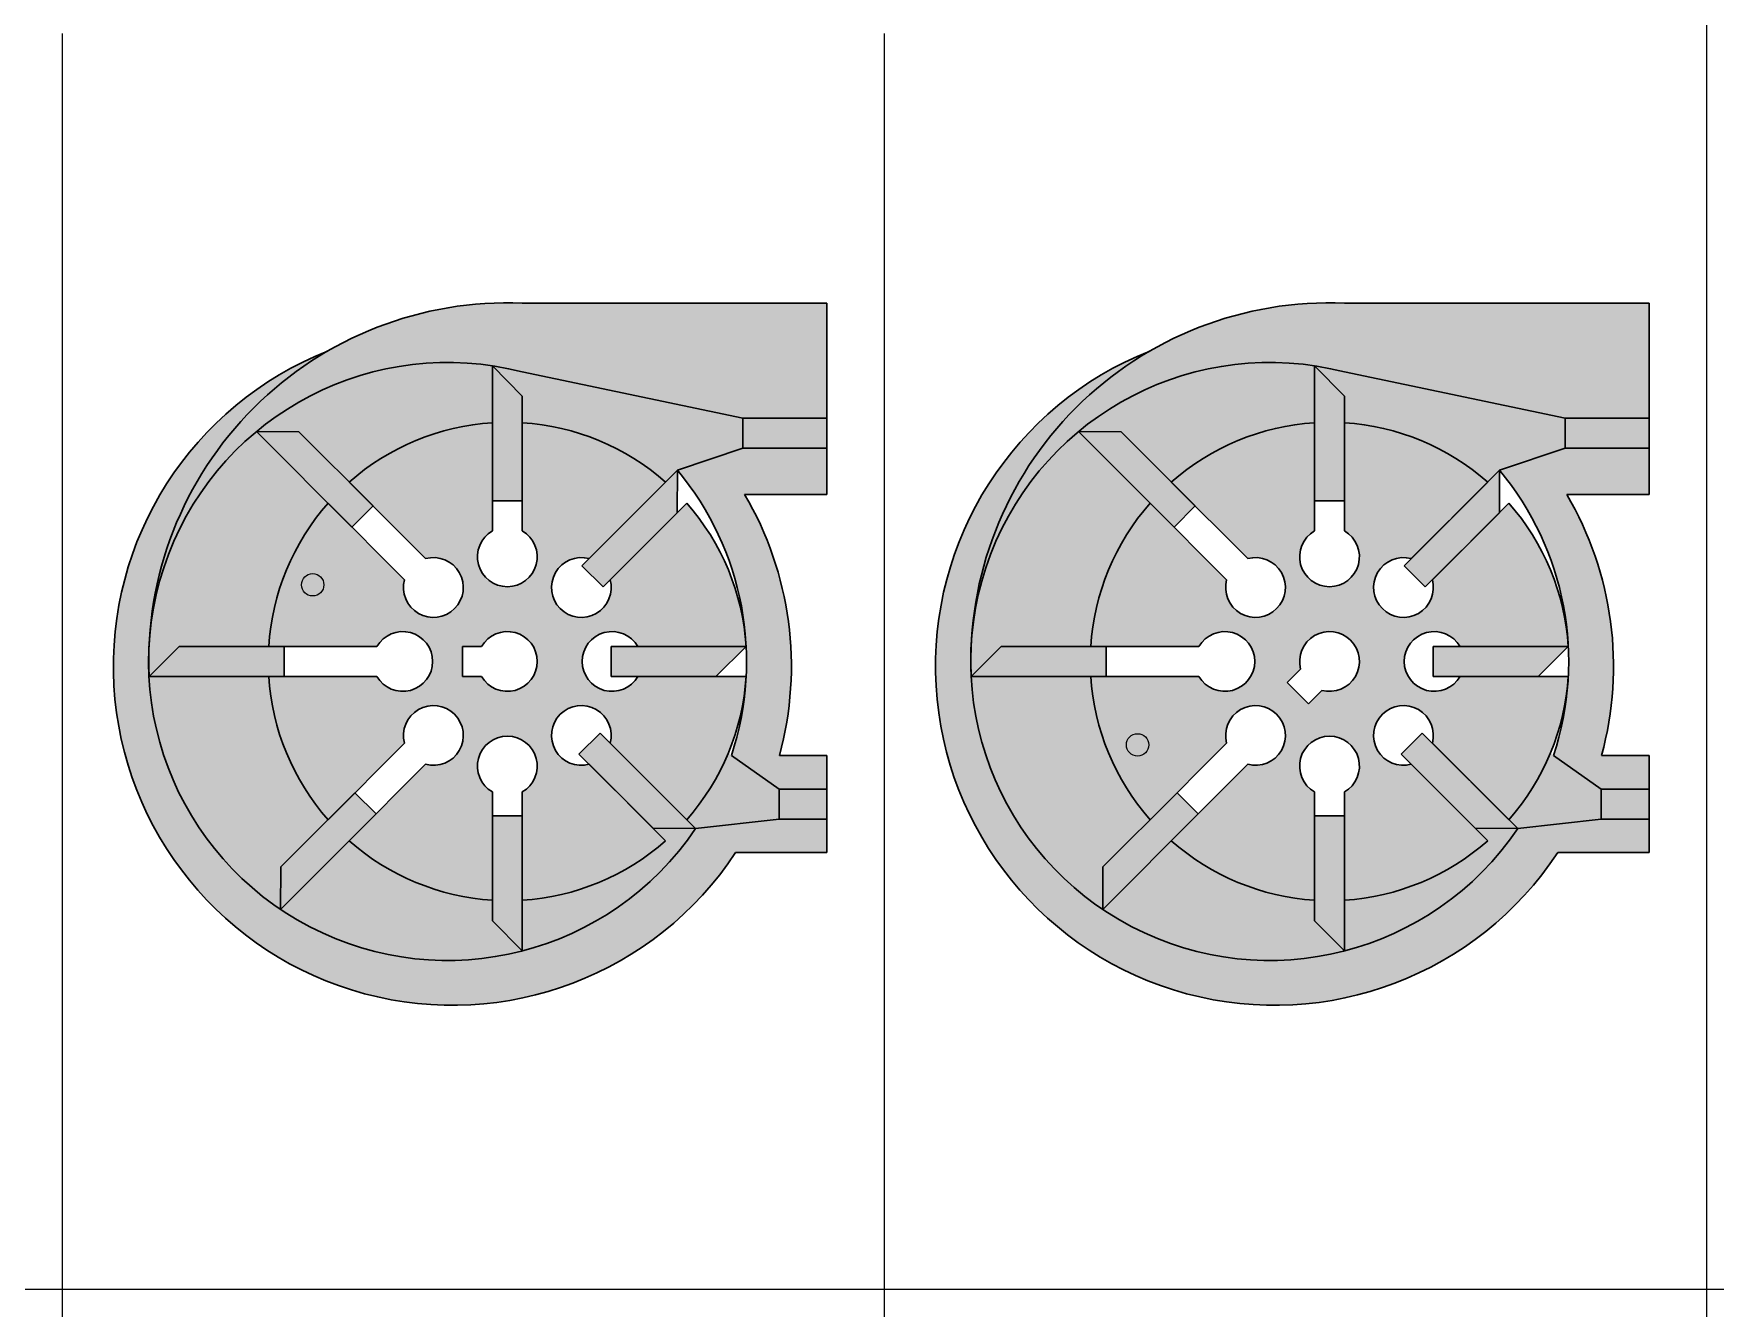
# Model space of a CAD drawing. Header units: millimetres. Extents: x -30196 to -29646, y -21694 to -21274.
# Drawn here: x -30033.1 to -29920.6, y -21611.5 to -21526.2 of the extents above; entities that cross this region are included whole.
import ezdxf

# ---------------------------------------------------------------- set-up
doc = ezdxf.new("R2010")
doc.units = ezdxf.units.MM
doc.layers.add('AM_8', color=1, linetype='Continuous', lineweight=25)

msp = doc.modelspace()

# ---------------------------------------------------------------- hatches: boundary and pattern name
at = {"layer": 'AM_8'}
h = msp.add_hatch(color=8, dxfattribs=at)
edge = h.paths.add_edge_path()
edge.add_line((-29980.03044098054, -21551.92528988092), (-29980.03044098054, -21544.21951980322))
edge.add_line((-29980.03044098054, -21544.21951980322), (-30000.40624679318, -21544.21951980322))
edge.add_arc((-30001.40624679318, -21568.19450415866), 23.9958303636972, 87.6115693426366, 177.6115693424543)
edge.add_arc((-30005.40624679318, -21568.19450415869), 20.00000000000167, 75.52248781405922, 177.1340160170988, ccw=False)
edge.add_line((-30000.40624679317, -21548.82958742765), (-29985.64838037985, -21551.92528988092))
edge.add_line((-29985.64838037985, -21551.92528988092), (-29980.03044098054, -21551.92528988092))
h = msp.add_hatch(color=8, dxfattribs=at)
edge = h.paths.add_edge_path()
edge.add_line((-29925.03044098054, -21551.92528988092), (-29925.03044098054, -21544.21951980322))
edge.add_line((-29925.03044098054, -21544.21951980322), (-29945.40624679318, -21544.21951980322))
edge.add_arc((-29946.40624679318, -21568.19450415866), 23.9958303636972, 87.6115693426366, 177.6115693424543)
edge.add_arc((-29950.40624679318, -21568.19450415869), 20.00000000000167, 75.52248781405922, 177.1340160170988, ccw=False)
edge.add_line((-29945.40624679317, -21548.82958742765), (-29930.64838037985, -21551.92528988092))
edge.add_line((-29930.64838037985, -21551.92528988092), (-29925.03044098054, -21551.92528988092))
h = msp.add_hatch(color=8, dxfattribs=at)
edge = h.paths.add_edge_path()
edge.add_line((-29980.03044098053, -21580.98452353365), (-29980.03044098054, -21578.73452353365))
edge.add_line((-29980.03044098054, -21578.73452353365), (-29983.22577236668, -21578.73452353365))
edge.add_line((-29983.22577236668, -21578.73452353365), (-29988.81852140633, -21579.36801598312))
edge.add_arc((-30005.40541814196, -21568.19201533423), 20.00070333319303, 177.1412554969115, 326.0285050709753, ccw=False)
edge.add_arc((-30001.40624679318, -21568.19450415866), 23.99583036370038, 120.0838597444396, 177.6115693424543, ccw=False)
edge.add_arc((-30005.08547596509, -21568.51756130602), 22.67921142957539, 111.6008538728167, 326.652961886635)
edge.add_line((-29986.14025271799, -21580.98452353365), (-29980.03044098053, -21580.98452353365))
h = msp.add_hatch(color=4, dxfattribs=at)
edge = h.paths.add_edge_path()
edge.add_line((-30015.35459195503, -21552.83194543446), (-30011.99072980264, -21556.19580758685))
edge.add_arc((-30001.40624679318, -21568.19450415866), 15.99999999999996, 93.5833216984849, 131.4166783015828, ccw=False)
edge.add_line((-30002.40624679318, -21552.22578473599), (-30002.40624679319, -21548.4207842254))
edge.add_arc((-30005.40624679318, -21568.19450415869), 20.00000000000203, 81.37307344133279, 129.754618054288)
edge.add_line((-30018.19626616817, -21552.81869834607), (-30015.35459195503, -21552.83194543446))
h = msp.add_hatch(color=4, dxfattribs=at)
edge = h.paths.add_edge_path()
edge.add_line((-30002.40624679318, -21548.4207842254), (-30000.40624679318, -21550.43951843747))
edge.add_line((-30000.40624679318, -21550.43951843747), (-30000.40624679319, -21552.22578473599))
edge.add_arc((-30001.40624679318, -21568.19450415866), 15.99999999999949, 48.58332169857408, 86.41667830158008, ccw=False)
edge.add_line((-29990.82176378375, -21556.19580758682), (-29990.03044098058, -21555.40448478368))
edge.add_line((-29990.03044098058, -21555.40448478368), (-29985.64838037985, -21553.92528988092))
edge.add_line((-29985.64838037985, -21553.92528988092), (-29985.64838037985, -21551.92528988092))
edge.add_line((-29985.64838037985, -21551.92528988092), (-30000.40624679317, -21548.82958742765))
edge.add_arc((-30005.40624679316, -21568.1945041587), 20.00000000000228, 75.52248781411483, 81.37307344139617)
for color, points in [(3, [(-30002.40624679318, -21557.45418666797), (-30000.40624679318, -21557.45418666797), (-30000.40624679319, -21552.22578473599), (-30000.40624679318, -21550.43951843747), (-30002.40624679318, -21548.4207842254), (-30002.40624679319, -21552.22578473599), (-30002.40624679318, -21554.35938536772)]), (50, [(-29947.40624679318, -21557.45418666797), (-29945.40624679318, -21557.45418666797), (-29945.40624679319, -21552.22578473599), (-29945.40624679318, -21550.43951843747), (-29947.40624679318, -21548.4207842254), (-29947.40624679319, -21552.22578473599), (-29947.40624679318, -21554.35938536772)]), (241, [(-30011.80868604383, -21559.2062784704), (-30010.39447248145, -21557.79206490802), (-30014.09151094234, -21554.09502644715), (-30015.35459195502, -21552.83194543446), (-30018.19626616816, -21552.81869834607), (-30015.50572450471, -21555.50924000953), (-30013.99704102966, -21557.01792348457)]), (4, [(-29980.03044098054, -21551.92528988092), (-29985.64838037985, -21551.92528988092), (-29985.64838037985, -21553.92528988092), (-29980.03044098054, -21553.92528988092)]), (3, [(-29956.80868604383, -21559.2062784704), (-29955.39447248145, -21557.79206490802), (-29959.09151094234, -21554.09502644715), (-29960.35459195502, -21552.83194543446), (-29963.19626616816, -21552.81869834607), (-29960.50572450471, -21555.50924000953), (-29958.99704102966, -21557.01792348457)]), (4, [(-29925.03044098054, -21551.92528988092), (-29930.64838037985, -21551.92528988092), (-29930.64838037985, -21553.92528988092), (-29925.03044098054, -21553.92528988092)]), (50, [(-29996.41802110491, -21561.79206490801), (-29995.00380754253, -21563.20627847039), (-29991.30676908166, -21559.50924000951), (-29990.04368806897, -21558.24615899682), (-29990.03044098058, -21555.40448478368), (-29992.72098264404, -21558.09502644713), (-29994.22966611908, -21559.60370992218)]), (18, [(-29941.41802110491, -21561.79206490801), (-29940.00380754253, -21563.20627847039), (-29936.30676908166, -21559.50924000951), (-29935.04368806897, -21558.24615899682), (-29935.03044098058, -21555.40448478368), (-29937.72098264404, -21558.09502644713), (-29939.22966611908, -21559.60370992218)]), (20, [(-30016.34782870604, -21569.19450415867), (-30016.34782870604, -21567.19450415867), (-30021.57623063803, -21567.19450415868), (-30023.36249693654, -21567.19450415867), (-30025.38123114861, -21569.19450415867), (-30021.57623063803, -21569.19450415868), (-30019.44263000629, -21569.19450415867)]), (18, [(-29994.46466488031, -21567.19450415866), (-29994.46466488031, -21569.19450415867), (-29989.23626294833, -21569.19450415865), (-29987.44999664981, -21569.19450415866), (-29985.43126243774, -21567.19450415866), (-29989.23626294833, -21567.19450415865), (-29991.36986358006, -21567.19450415866)]), (241, [(-29961.34782870604, -21569.19450415867), (-29961.34782870604, -21567.19450415867), (-29966.57623063803, -21567.19450415868), (-29968.36249693654, -21567.19450415867), (-29970.38123114861, -21569.19450415867), (-29966.57623063803, -21569.19450415868), (-29964.44263000629, -21569.19450415867)]), (96, [(-29939.46466488031, -21567.19450415866), (-29939.46466488031, -21569.19450415867), (-29934.23626294833, -21569.19450415865), (-29932.44999664981, -21569.19450415866), (-29930.43126243774, -21567.19450415866), (-29934.23626294833, -21567.19450415865), (-29936.36986358006, -21567.19450415866)]), (96, [(-29995.20610153066, -21572.98043585879), (-29996.62031509304, -21574.39464942116), (-29992.92327663215, -21578.09168788203), (-29990.82176378367, -21580.19320073043), (-29988.81852140633, -21579.36801598311), (-29991.50906306978, -21576.67747431966), (-29993.01774654483, -21575.16879084461)]), (6, [(-29940.20610153066, -21572.98043585879), (-29941.62031509304, -21574.39464942116), (-29937.92327663215, -21578.09168788203), (-29935.82176378367, -21580.19320073043), (-29933.81852140633, -21579.36801598311), (-29936.50906306978, -21576.67747431966), (-29938.01774654483, -21575.16879084461)]), (170, [(-30010.19217849331, -21578.39464942118), (-30011.60639205568, -21576.9804358588), (-30015.30343051655, -21580.67747431969), (-30016.56651152924, -21581.94055533237), (-30016.57975861763, -21584.78222954551), (-30013.88921695418, -21582.09168788206), (-30012.38053347913, -21580.58300440701)]), (256, [(-29980.03044098054, -21576.73452353366), (-29983.22577236668, -21576.73452353366), (-29983.22577236668, -21578.73452353366), (-29980.03044098054, -21578.73452353366)]), (20, [(-29955.19217849331, -21578.39464942118), (-29956.60639205568, -21576.9804358588), (-29960.30343051655, -21580.67747431969), (-29961.56651152924, -21581.94055533237), (-29961.57975861763, -21584.78222954551), (-29958.88921695418, -21582.09168788206), (-29957.38053347913, -21580.58300440701)]), (256, [(-29925.03044098054, -21576.73452353366), (-29928.22577236668, -21576.73452353366), (-29928.22577236668, -21578.73452353366), (-29925.03044098054, -21578.73452353366)]), (6, [(-30000.40624679316, -21578.52601844715), (-30002.40624679317, -21578.52601844715), (-30002.40624679315, -21583.75442037913), (-30002.40624679316, -21585.54068667765), (-30000.40624679316, -21587.55942088972), (-30000.40624679315, -21583.75442037913), (-30000.40624679316, -21581.6208197474)]), (170, [(-29945.40624679316, -21578.52601844715), (-29947.40624679317, -21578.52601844715), (-29947.40624679315, -21583.75442037913), (-29947.40624679316, -21585.54068667765), (-29945.40624679316, -21587.55942088972), (-29945.40624679315, -21583.75442037913), (-29945.40624679316, -21581.6208197474)])]:
    msp.add_hatch(color=color, dxfattribs=at).paths.add_polyline_path(points)
h = msp.add_hatch(color=8, dxfattribs=at)
edge = h.paths.add_edge_path()
edge.add_line((-29925.03044098053, -21580.98452353365), (-29925.03044098054, -21578.73452353365))
edge.add_line((-29925.03044098054, -21578.73452353365), (-29928.22577236668, -21578.73452353365))
edge.add_line((-29928.22577236668, -21578.73452353365), (-29933.81852140633, -21579.36801598312))
edge.add_arc((-29950.40541814196, -21568.19201533423), 20.00070333319303, 177.1412554969115, 326.0285050709753, ccw=False)
edge.add_arc((-29946.40624679318, -21568.19450415866), 23.99583036370038, 120.0838597444396, 177.6115693424543, ccw=False)
edge.add_arc((-29950.08547596509, -21568.51756130602), 22.67921142957539, 111.6008538728167, 326.652961886635)
edge.add_line((-29931.14025271799, -21580.98452353365), (-29925.03044098053, -21580.98452353365))
h = msp.add_hatch(color=4, dxfattribs=at)
edge = h.paths.add_edge_path()
edge.add_line((-29960.35459195503, -21552.83194543446), (-29956.99072980264, -21556.19580758685))
edge.add_arc((-29946.40624679318, -21568.19450415866), 15.99999999999996, 93.5833216984849, 131.4166783015828, ccw=False)
edge.add_line((-29947.40624679318, -21552.22578473599), (-29947.40624679319, -21548.4207842254))
edge.add_arc((-29950.40624679318, -21568.19450415869), 20.00000000000203, 81.37307344133279, 129.754618054288)
edge.add_line((-29963.19626616817, -21552.81869834607), (-29960.35459195503, -21552.83194543446))
h = msp.add_hatch(color=4, dxfattribs=at)
edge = h.paths.add_edge_path()
edge.add_line((-29947.40624679318, -21548.4207842254), (-29945.40624679318, -21550.43951843747))
edge.add_line((-29945.40624679318, -21550.43951843747), (-29945.40624679319, -21552.22578473599))
edge.add_arc((-29946.40624679318, -21568.19450415866), 15.99999999999949, 48.58332169857408, 86.41667830158008, ccw=False)
edge.add_line((-29935.82176378375, -21556.19580758682), (-29935.03044098058, -21555.40448478368))
edge.add_line((-29935.03044098058, -21555.40448478368), (-29930.64838037985, -21553.92528988092))
edge.add_line((-29930.64838037985, -21553.92528988092), (-29930.64838037985, -21551.92528988092))
edge.add_line((-29930.64838037985, -21551.92528988092), (-29945.40624679317, -21548.82958742765))
edge.add_arc((-29950.40624679316, -21568.1945041587), 20.00000000000228, 75.52248781411483, 81.37307344139617)
h = msp.add_hatch(color=4, dxfattribs=at)
edge = h.paths.add_edge_path()
edge.add_line((-30025.38123114858, -21569.19450415946), (-30023.36249693655, -21567.19450415867))
edge.add_line((-30023.36249693655, -21567.19450415867), (-30017.37496621585, -21567.19450415867))
edge.add_arc((-30001.40624679318, -21568.19450415866), 15.99999999999972, 138.5833216985092, 176.4166783015671, ccw=False)
edge.add_line((-30013.40494336501, -21557.61002114922), (-30018.19626616817, -21552.81869834607))
edge.add_arc((-30005.40624679318, -21568.19450415869), 20.00000000000394, 129.754618054296, 177.1340160161286)
edge.add_arc((-30001.40624679318, -21568.19450415864), 23.99583036369888, 177.6115693417065, 182.3884306593368)
h = msp.add_hatch(color=54, dxfattribs=at)
edge = h.paths.add_edge_path()
edge.add_line((-30011.60639205568, -21576.9804358588), (-30008.28784591406, -21573.66188971717))
edge.add_arc((-30006.35599426148, -21573.14425162696), 2.000000000002827, -104.99999999963848, 195.0000000002965, ccw=False)
edge.add_line((-30006.87363235168, -21575.07610327954), (-30010.19217849331, -21578.39464942118))
edge.add_line((-30010.19217849331, -21578.39464942118), (-30011.99072980262, -21580.19320073049))
edge.add_arc((-30001.40624679317, -21568.19450415866), 16.00000000000125, 228.5833216984907, 266.4166783015151)
edge.add_line((-30002.40624679318, -21584.16322358133), (-30002.40624679317, -21578.52601844715))
edge.add_line((-30002.40624679317, -21578.52601844715), (-30002.40624679317, -21576.92655496623))
edge.add_arc((-30001.40624679318, -21575.19450415866), 1.999999999998889, -59.99999999952439, 240.00000000022231, ccw=False)
edge.add_line((-30000.40624679316, -21576.92655496622), (-30000.40624679316, -21578.52601844715))
edge.add_line((-30000.40624679316, -21578.52601844715), (-30000.40624679316, -21584.16322358133))
edge.add_arc((-30001.40624679318, -21568.19450415866), 16.00000000000131, 273.5833216985238, 311.4166783018046)
edge.add_line((-29990.82176378367, -21580.19320073043), (-29991.66019561946, -21579.35476889472))
edge.add_line((-29991.66019561946, -21579.35476889472), (-29995.93886123465, -21575.07610327954))
edge.add_arc((-29996.45649932488, -21573.14425162696), 2.000000000005651, -14.99999999918191, 285.00000000059845, ccw=False)
edge.add_line((-29994.52464767228, -21573.66188971714), (-29989.40755022133, -21578.77898716809))
edge.add_arc((-30001.40624679318, -21568.19450415866), 16.00000000000012, 318.5833216985741, 356.4166783015281)
edge.add_line((-29985.4375273705, -21569.19450415866), (-29987.44999664981, -21569.19450415866))
edge.add_line((-29987.44999664981, -21569.19450415866), (-29992.6741959856, -21569.19450415866))
edge.add_arc((-29994.40624679317, -21568.19450415867), 1.999999999995739, 30.000000000527677, 330.0000000001702, ccw=False)
edge.add_line((-29992.67419598561, -21567.19450415865), (-29985.4375273705, -21567.19450415865))
edge.add_arc((-30001.40624679317, -21568.19450415867), 16.00000000000494, 3.583321698523078, 41.41667830167587)
edge.add_line((-29989.40755022137, -21557.61002114918), (-29990.04368806897, -21558.24615899682))
edge.add_line((-29990.04368806897, -21558.24615899682), (-29994.52464767229, -21562.72711860014))
edge.add_arc((-29996.45649932487, -21563.24475669036), 2.00000000000471, -284.9999999996385, 15.000000000497778, ccw=False)
edge.add_line((-29995.93886123468, -21561.31290503778), (-29990.82176378375, -21556.19580758682))
edge.add_arc((-30001.40624679318, -21568.19450415866), 15.99999999999675, 48.58332169852869, 86.41667830150129)
edge.add_line((-30000.40624679318, -21552.22578473599), (-30000.40624679318, -21557.45418666797))
edge.add_line((-30000.40624679318, -21557.45418666797), (-30000.40624679318, -21559.46245335109))
edge.add_arc((-30001.40624679318, -21561.19450415866), 1.999999999998889, -239.99999999952445, 60.000000000222315, ccw=False)
edge.add_line((-30002.40624679319, -21559.4624533511), (-30002.40624679318, -21557.45418666797))
edge.add_line((-30002.40624679318, -21557.45418666797), (-30002.40624679319, -21552.22578473599))
edge.add_arc((-30001.40624679318, -21568.19450415866), 16.00000000000131, 93.58332169852389, 131.4166783018046)
edge.add_line((-30011.99072980268, -21556.19580758689), (-30010.39447248145, -21557.79206490802))
edge.add_line((-30010.39447248145, -21557.79206490802), (-30006.8736323517, -21561.31290503779))
edge.add_arc((-30006.35599426148, -21563.24475669036), 1.999999999998371, -195.0000000000215, 105.0000000002228, ccw=False)
edge.add_line((-30008.28784591406, -21562.72711860016), (-30011.80868604383, -21559.2062784704))
edge.add_line((-30011.80868604383, -21559.2062784704), (-30013.40494336501, -21557.61002114923))
edge.add_arc((-30001.40624679318, -21568.19450415867), 15.99999999999675, 138.5833216985287, 176.4166783015013)
edge.add_line((-30017.37496621585, -21567.19450415866), (-30016.34782870604, -21567.19450415867))
edge.add_line((-30016.34782870604, -21567.19450415867), (-30010.13829760075, -21567.19450415867))
edge.add_arc((-30008.40624679318, -21568.19450415866), 1.999999999998889, -149.9999999997571, 150.0000000002223, ccw=False)
edge.add_line((-30010.13829760074, -21569.19450415867), (-30016.34782870604, -21569.19450415867))
edge.add_line((-30016.34782870604, -21569.19450415867), (-30017.37496621585, -21569.19450415866))
edge.add_arc((-30001.40624679318, -21568.19450415866), 16.0000000000004, 183.5833216984719, 221.4166783016477)
edge.add_line((-30013.40494336498, -21578.77898716813), (-30011.60639205568, -21576.9804358588))
edge = h.paths.add_edge_path(flags=16)
edge.add_line((-30004.40624679317, -21567.19450415866), (-30003.13829760074, -21567.19450415866))
edge.add_arc((-30001.40624679317, -21568.19450415866), 2.000000000001195, -150.00000000022243, 149.9999999998994, ccw=False)
edge.add_line((-30003.13829760074, -21569.19450415866), (-30004.40624679317, -21569.19450415866))
edge.add_line((-30004.40624679317, -21569.19450415866), (-30004.40624679317, -21567.19450415866))
edge = h.paths.add_edge_path(flags=16)
edge.add_arc((-30014.43209274492, -21563.06348698452), 0.7499999999995927, -82.85656477078248, 191.4591559025707, ccw=False)
edge.add_arc((-30014.43209274492, -21563.06348698452), 0.75000000000173, 191.4591559025707, 277.14343522921746, ccw=False)
h = msp.add_hatch(color=4, dxfattribs=at)
edge = h.paths.add_edge_path()
edge.add_line((-29970.38123114858, -21569.19450415946), (-29968.36249693655, -21567.19450415867))
edge.add_line((-29968.36249693655, -21567.19450415867), (-29962.37496621585, -21567.19450415867))
edge.add_arc((-29946.40624679318, -21568.19450415866), 15.99999999999972, 138.5833216985092, 176.4166783015671, ccw=False)
edge.add_line((-29958.40494336501, -21557.61002114922), (-29963.19626616817, -21552.81869834607))
edge.add_arc((-29950.40624679318, -21568.19450415869), 20.00000000000394, 129.754618054296, 177.1340160161286)
edge.add_arc((-29946.40624679318, -21568.19450415864), 23.99583036369888, 177.6115693417065, 182.3884306593368)
h = msp.add_hatch(color=54, dxfattribs=at)
edge = h.paths.add_edge_path()
edge.add_line((-29955.13829760074, -21569.19450415867), (-29961.34782870604, -21569.19450415867))
edge.add_line((-29961.34782870604, -21569.19450415867), (-29962.37496621585, -21569.19450415867))
edge.add_arc((-29946.40624679318, -21568.19450415866), 16.00000000000131, 183.5833216985239, 221.4166783016477)
edge.add_line((-29958.40494336498, -21578.77898716813), (-29956.60639205568, -21576.9804358588))
edge.add_line((-29956.60639205568, -21576.9804358588), (-29953.28784591406, -21573.66188971717))
edge.add_arc((-29951.35599426148, -21573.14425162696), 2.000000000002827, -104.99999999963848, 195.0000000002965, ccw=False)
edge.add_line((-29951.87363235168, -21575.07610327954), (-29955.19217849331, -21578.39464942118))
edge.add_line((-29955.19217849331, -21578.39464942118), (-29956.99072980262, -21580.19320073049))
edge.add_arc((-29946.40624679317, -21568.19450415866), 16.00000000000125, 228.5833216984907, 266.4166783015151)
edge.add_line((-29947.40624679318, -21584.16322358133), (-29947.40624679317, -21578.52601844715))
edge.add_line((-29947.40624679317, -21578.52601844715), (-29947.40624679317, -21576.92655496623))
edge.add_arc((-29946.40624679318, -21575.19450415866), 1.999999999998889, -59.99999999952439, 240.00000000022231, ccw=False)
edge.add_line((-29945.40624679316, -21576.92655496622), (-29945.40624679316, -21578.52601844715))
edge.add_line((-29945.40624679316, -21578.52601844715), (-29945.40624679316, -21584.16322358133))
edge.add_arc((-29946.40624679318, -21568.19450415866), 16.00000000000131, 273.5833216985238, 311.4166783018046)
edge.add_line((-29935.82176378367, -21580.19320073043), (-29936.66019561946, -21579.35476889472))
edge.add_line((-29936.66019561946, -21579.35476889472), (-29940.93886123465, -21575.07610327954))
edge.add_arc((-29941.45649932488, -21573.14425162696), 2.000000000005651, -14.99999999918191, 285.00000000059845, ccw=False)
edge.add_line((-29939.52464767228, -21573.66188971714), (-29934.40755022135, -21578.7789871681))
edge.add_arc((-29946.40624679317, -21568.19450415866), 15.99999999999643, 318.5833216985102, 356.4166783015273)
edge.add_line((-29930.4375273705, -21569.19450415866), (-29932.44999664981, -21569.19450415866))
edge.add_line((-29932.44999664981, -21569.19450415866), (-29937.6741959856, -21569.19450415866))
edge.add_arc((-29939.40624679317, -21568.19450415867), 1.999999999995739, 30.000000000527677, 330.0000000001702, ccw=False)
edge.add_line((-29937.67419598561, -21567.19450415865), (-29930.4375273705, -21567.19450415866))
edge.add_arc((-29946.40624679318, -21568.19450415866), 16.0000000000004, 3.583321698471884, 41.41667830164772)
edge.add_line((-29934.40755022137, -21557.61002114918), (-29935.04368806897, -21558.24615899682))
edge.add_line((-29935.04368806897, -21558.24615899682), (-29939.52464767229, -21562.72711860014))
edge.add_arc((-29941.45649932487, -21563.24475669036), 2.00000000000471, -284.9999999996385, 15.000000000497778, ccw=False)
edge.add_line((-29940.93886123468, -21561.31290503778), (-29935.82176378375, -21556.19580758682))
edge.add_arc((-29946.40624679318, -21568.19450415866), 15.99999999999675, 48.58332169852869, 86.41667830150129)
edge.add_line((-29945.40624679318, -21552.22578473599), (-29945.40624679318, -21557.45418666797))
edge.add_line((-29945.40624679318, -21557.45418666797), (-29945.40624679318, -21559.46245335109))
edge.add_arc((-29946.40624679318, -21561.19450415866), 1.999999999998889, -239.99999999952445, 60.000000000222315, ccw=False)
edge.add_line((-29947.40624679319, -21559.4624533511), (-29947.40624679318, -21557.45418666797))
edge.add_line((-29947.40624679318, -21557.45418666797), (-29947.40624679319, -21552.22578473599))
edge.add_arc((-29946.40624679318, -21568.19450415866), 16.00000000000131, 93.58332169852389, 131.4166783018046)
edge.add_line((-29956.99072980268, -21556.19580758689), (-29955.39447248145, -21557.79206490802))
edge.add_line((-29955.39447248145, -21557.79206490802), (-29951.8736323517, -21561.31290503779))
edge.add_arc((-29951.35599426148, -21563.24475669036), 1.999999999998371, -195.0000000000215, 105.0000000002228, ccw=False)
edge.add_line((-29953.28784591406, -21562.72711860016), (-29956.80868604383, -21559.2062784704))
edge.add_line((-29956.80868604383, -21559.2062784704), (-29958.40494336501, -21557.61002114923))
edge.add_arc((-29946.40624679318, -21568.19450415867), 15.99999999999675, 138.5833216985287, 176.4166783015533)
edge.add_line((-29962.37496621585, -21567.19450415867), (-29955.13829760075, -21567.19450415867))
edge.add_arc((-29953.40624679318, -21568.19450415866), 1.999999999998889, -149.9999999997571, 150.0000000002223, ccw=False)
edge = h.paths.add_edge_path(flags=16)
edge.add_line((-29947.82046035554, -21571.02293128341), (-29949.23467391792, -21569.60871772104))
edge.add_line((-29949.23467391792, -21569.60871772104), (-29948.33809844575, -21568.71214224887))
edge.add_arc((-29946.40624679318, -21568.19450415866), 1.999999999998371, -105.0000000000951, 195.0000000002228, ccw=False)
edge.add_line((-29946.92388488338, -21570.12635581123), (-29947.82046035554, -21571.02293128341))
edge = h.paths.add_edge_path(flags=16)
edge.add_arc((-29959.24508783456, -21573.77699112362), 0.7499999999995927, -280.6662463114675, 11.459155902570615, ccw=False)
edge.add_arc((-29959.24508783456, -21573.77699112362), 0.7499999999989444, 11.459155902570615, 79.33375368853251, ccw=False)
h = msp.add_hatch(color=8, dxfattribs=at)
edge = h.paths.add_edge_path()
edge.add_line((-29980.03044098053, -21557.0209923342), (-29980.03044098054, -21553.92528988092))
edge.add_line((-29980.03044098054, -21553.92528988092), (-29985.64838037985, -21553.92528988092))
edge.add_line((-29985.64838037985, -21553.92528988092), (-29990.03044098057, -21555.40448478368))
edge.add_arc((-30005.4327371807, -21568.19951529851), 20.02357445891537, -18.29323982896301, 39.71716751412907, ccw=False)
edge.add_line((-29986.42110375283, -21574.48452353365), (-29983.22577236668, -21576.73452353365))
edge.add_line((-29983.22577236668, -21576.73452353365), (-29980.03044098054, -21576.73452353365))
edge.add_line((-29980.03044098054, -21576.73452353365), (-29980.03044098054, -21574.48452353365))
edge.add_line((-29980.03044098054, -21574.48452353365), (-29983.20530245477, -21574.48452353365))
edge.add_arc((-30005.08547596509, -21568.51756130602), 22.67921142957379, 344.7457534266397, 390.458957127922)
edge.add_line((-29985.53616567191, -21557.020992334), (-29980.03044098053, -21557.0209923342))
h = msp.add_hatch(color=8, dxfattribs=at)
edge = h.paths.add_edge_path()
edge.add_line((-29925.03044098053, -21557.0209923342), (-29925.03044098054, -21553.92528988092))
edge.add_line((-29925.03044098054, -21553.92528988092), (-29930.64838037985, -21553.92528988092))
edge.add_line((-29930.64838037985, -21553.92528988092), (-29935.03044098057, -21555.40448478368))
edge.add_arc((-29950.4327371807, -21568.19951529851), 20.02357445891537, -18.29323982896301, 39.71716751412907, ccw=False)
edge.add_line((-29931.42110375283, -21574.48452353365), (-29928.22577236668, -21576.73452353365))
edge.add_line((-29928.22577236668, -21576.73452353365), (-29925.03044098054, -21576.73452353365))
edge.add_line((-29925.03044098054, -21576.73452353365), (-29925.03044098054, -21574.48452353365))
edge.add_line((-29925.03044098054, -21574.48452353365), (-29928.20530245477, -21574.48452353365))
edge.add_arc((-29950.08547596509, -21568.51756130602), 22.67921142957379, 344.7457534266397, 390.458957127922)
edge.add_line((-29930.53616567191, -21557.020992334), (-29925.03044098053, -21557.0209923342))
h = msp.add_hatch(color=0, dxfattribs=at)
edge = h.paths.add_edge_path()
edge.add_arc((-30014.43209274492, -21563.06348698453), 0.7499999999960273, 281.4591559026259, 559.2612381732923)
edge.add_arc((-30014.43209274492, -21563.06348698453), 0.7499999999972446, 199.2612381732923, 281.4591559026259)
h = msp.add_hatch(color=4, dxfattribs=at)
edge = h.paths.add_edge_path()
edge.add_line((-30016.56651152925, -21581.94055533237), (-30013.404943365, -21578.77898716812))
edge.add_arc((-30001.40624679319, -21568.19450415866), 15.99999999999755, 183.5833216984727, 221.416678301573, ccw=False)
edge.add_line((-30017.37496621586, -21569.19450415866), (-30025.38123114859, -21569.19450415947))
edge.add_arc((-30005.40624679318, -21568.1945041587), 20.00000000000208, 182.8659839848004, 236.0357445506686)
edge.add_line((-30016.57975861764, -21584.78222954552), (-30016.56651152925, -21581.94055533237))
h = msp.add_hatch(color=4, dxfattribs=at)
edge = h.paths.add_edge_path()
edge.add_line((-29961.56651152925, -21581.94055533237), (-29958.404943365, -21578.77898716812))
edge.add_arc((-29946.40624679319, -21568.19450415866), 15.99999999999755, 183.5833216984727, 221.416678301573, ccw=False)
edge.add_line((-29962.37496621586, -21569.19450415866), (-29970.38123114859, -21569.19450415947))
edge.add_arc((-29950.40624679318, -21568.1945041587), 20.00000000000208, 182.8659839848004, 236.0357445506686)
edge.add_line((-29961.57975861764, -21584.78222954552), (-29961.56651152925, -21581.94055533237))
h = msp.add_hatch(color=0, dxfattribs=at)
edge = h.paths.add_edge_path()
edge.add_arc((-29959.24508783456, -21573.77699112362), 0.7499999999960273, 326.4591559026259, 604.2612381732923)
edge.add_arc((-29959.24508783456, -21573.77699112362), 0.7499999999972446, 244.2612381732923, 326.4591559026259)
h = msp.add_hatch(color=256, dxfattribs=at)
edge = h.paths.add_edge_path()
edge.add_line((-29983.22577236668, -21578.73452353366), (-29983.22577236668, -21576.73452353366))
edge.add_line((-29983.22577236668, -21576.73452353366), (-29986.63342921297, -21574.33973489006))
edge.add_arc((-30001.40624679318, -21568.19450415867), 16.00000000000093, 318.58332169849075, 337.4135536778807, ccw=False)
edge.add_line((-29989.40755022135, -21578.77898716811), (-29988.81852140634, -21579.36801598313))
edge.add_line((-29988.81852140634, -21579.36801598313), (-29985.82862563851, -21579.02934954554))
edge.add_line((-29985.82862563851, -21579.02934954554), (-29983.22577236668, -21578.73452353366))
h = msp.add_hatch(color=256, dxfattribs=at)
edge = h.paths.add_edge_path()
edge.add_line((-29928.22577236668, -21578.73452353366), (-29928.22577236668, -21576.73452353366))
edge.add_line((-29928.22577236668, -21576.73452353366), (-29931.63342921297, -21574.33973489006))
edge.add_arc((-29946.40624679318, -21568.19450415867), 16.00000000000093, 318.58332169849075, 337.4135536778807, ccw=False)
edge.add_line((-29934.40755022135, -21578.77898716811), (-29933.81852140634, -21579.36801598313))
edge.add_line((-29933.81852140634, -21579.36801598313), (-29930.82862563851, -21579.02934954554))
edge.add_line((-29930.82862563851, -21579.02934954554), (-29928.22577236668, -21578.73452353366))
h = msp.add_hatch(color=256, dxfattribs=at)
edge = h.paths.add_edge_path()
edge.add_arc((-30005.40624679317, -21568.19450415869), 19.99999999999808, 284.4775121859636, 326.0357445507755)
edge.add_line((-29988.81852140633, -21579.36801598312), (-29989.94891876626, -21579.36274638758))
edge.add_arc((-30001.40624679318, -21568.19450415867), 16.0000000000069, 273.58332169853605, 315.732025523179, ccw=False)
edge.add_line((-30000.40624679317, -21584.16322358134), (-30000.40624679316, -21587.55942088972))
h = msp.add_hatch(color=256, dxfattribs=at)
edge = h.paths.add_edge_path()
edge.add_arc((-29950.40624679317, -21568.19450415869), 19.99999999999808, 284.4775121859636, 326.0357445507755)
edge.add_line((-29933.81852140633, -21579.36801598312), (-29934.94891876626, -21579.36274638758))
edge.add_arc((-29946.40624679318, -21568.19450415867), 16.0000000000069, 273.58332169853605, 315.732025523179, ccw=False)
edge.add_line((-29945.40624679317, -21584.16322358134), (-29945.40624679316, -21587.55942088972))
h = msp.add_hatch(color=4, dxfattribs=at)
edge = h.paths.add_edge_path()
edge.add_line((-30000.40624679315, -21587.55942088972), (-30002.40624679316, -21585.54068667765))
edge.add_line((-30002.40624679316, -21585.54068667765), (-30002.40624679316, -21584.16322358133))
edge.add_arc((-30001.40624679318, -21568.19450415866), 15.99999999999586, 228.5833216985103, 266.41667830157934, ccw=False)
edge.add_line((-30011.99072980262, -21580.19320073049), (-30016.57975861763, -21584.78222954551))
edge.add_arc((-30005.40624679317, -21568.19450415869), 19.99999999999851, 236.0357445506627, 284.4775121859838)
h = msp.add_hatch(color=4, dxfattribs=at)
edge = h.paths.add_edge_path()
edge.add_line((-29945.40624679315, -21587.55942088972), (-29947.40624679316, -21585.54068667765))
edge.add_line((-29947.40624679316, -21585.54068667765), (-29947.40624679316, -21584.16322358133))
edge.add_arc((-29946.40624679318, -21568.19450415866), 15.99999999999586, 228.5833216985103, 266.41667830157934, ccw=False)
edge.add_line((-29956.99072980262, -21580.19320073049), (-29961.57975861763, -21584.78222954551))
edge.add_arc((-29950.40624679317, -21568.19450415869), 19.99999999999851, 236.0357445506627, 284.4775121859838)

# ---------------------------------------------------------------- linework, layer by layer
for p, q in [((-29921.16855270931, -21526.19450415869), (-29921.1685527093, -21442.19450415869)), ((-30031.16855270931, -21610.19450415868), (-30031.16855270931, -21526.19450415869)), ((-29976.16855270931, -21610.19450415868), (-29976.16855270931, -21526.19450415869)), ((-29921.16855270931, -21610.19450415869), (-29921.16855270931, -21526.19450415869)), ((-30141.16855270931, -21610.19450415868), (-29701.16855270931, -21610.19450415869)), ((-30031.16855270931, -21694.24975655071), (-30031.16855270931, -21610.19450415868)), ((-29976.16855270931, -21694.24975655071), (-29976.16855270931, -21610.19450415868)), ((-29921.16855270931, -21694.24975655071), (-29921.16855270931, -21610.19450415868))]:
    msp.add_line(p, q)
at = {"lineweight": 30}
for p, q in [((-30000.40624679318, -21544.21951980322), (-29980.03044098054, -21544.21951980322)), ((-29980.03044098054, -21548.82958742765), (-29980.03044098054, -21544.21951980322)), ((-29945.40624679318, -21544.21951980322), (-29925.03044098054, -21544.21951980322)), ((-29925.03044098054, -21548.82958742765), (-29925.03044098054, -21544.21951980322)), ((-30000.40624679317, -21548.82958742765), (-29985.64838037985, -21551.92528988092)), ((-29980.03044098053, -21557.0209923342), (-29980.03044098054, -21548.82958742765)), ((-29945.40624679317, -21548.82958742765), (-29930.64838037985, -21551.92528988092)), ((-29925.03044098053, -21557.0209923342), (-29925.03044098054, -21548.82958742765)), ((-30002.40624679318, -21559.46245335109), (-30002.40624679319, -21552.22578473599)), ((-30000.40624679318, -21559.46245335109), (-30000.40624679319, -21552.22578473599)), ((-29980.03044098054, -21551.92528988092), (-29985.64838037985, -21551.92528988092)), ((-29985.64838037985, -21553.92528988092), (-29985.64838037985, -21551.92528988092)), ((-29947.40624679318, -21559.46245335109), (-29947.40624679319, -21552.22578473599)), ((-29945.40624679318, -21559.46245335109), (-29945.40624679319, -21552.22578473599)), ((-29925.03044098054, -21551.92528988092), (-29930.64838037985, -21551.92528988092)), ((-29930.64838037985, -21553.92528988092), (-29930.64838037985, -21551.92528988092)), ((-29990.03044098058, -21555.40448478368), (-29985.64838037985, -21553.92528988092)), ((-29980.03044098054, -21553.92528988092), (-29985.64838037985, -21553.92528988092)), ((-29935.03044098058, -21555.40448478368), (-29930.64838037985, -21553.92528988092)), ((-29925.03044098054, -21553.92528988092), (-29930.64838037985, -21553.92528988092)), ((-30006.8736323517, -21561.31290503779), (-30011.99072980263, -21556.19580758685)), ((-29995.93886123468, -21561.31290503778), (-29990.82176378375, -21556.19580758682)), ((-29951.8736323517, -21561.31290503779), (-29956.99072980263, -21556.19580758685)), ((-29940.93886123468, -21561.31290503778), (-29935.82176378375, -21556.19580758682)), ((-29985.53616567191, -21557.020992334), (-29980.03044098053, -21557.0209923342)), ((-29930.53616567191, -21557.020992334), (-29925.03044098053, -21557.0209923342)), ((-30008.28784591406, -21562.72711860016), (-30013.40494336501, -21557.61002114923)), ((-29994.52464767229, -21562.72711860014), (-29989.40755022136, -21557.61002114919)), ((-29953.28784591406, -21562.72711860016), (-29958.40494336501, -21557.61002114923)), ((-29939.52464767229, -21562.72711860014), (-29934.40755022136, -21557.61002114919)), ((-30010.13829760075, -21567.19450415867), (-30017.37496621585, -21567.19450415867)), ((-30004.40624679317, -21567.19450415866), (-30003.13829760074, -21567.19450415866)), ((-30004.40624679317, -21569.19450415866), (-30004.40624679317, -21567.19450415866)), ((-29992.6741959856, -21567.19450415866), (-29985.4375273705, -21567.19450415865)), ((-29955.13829760075, -21567.19450415867), (-29962.37496621585, -21567.19450415867)), ((-29937.6741959856, -21567.19450415866), (-29930.4375273705, -21567.19450415865)), ((-30010.13829760074, -21569.19450415867), (-30017.37496621585, -21569.19450415867)), ((-30004.40624679317, -21569.19450415866), (-30003.13829760074, -21569.19450415866)), ((-29992.6741959856, -21569.19450415866), (-29985.4375273705, -21569.19450415865)), ((-29955.13829760074, -21569.19450415867), (-29962.37496621585, -21569.19450415867)), ((-29949.23467391792, -21569.60871772104), (-29948.33809844575, -21568.71214224886)), ((-29947.82046035554, -21571.02293128341), (-29949.23467391792, -21569.60871772104)), ((-29937.6741959856, -21569.19450415866), (-29930.4375273705, -21569.19450415865)), ((-29947.82046035554, -21571.02293128341), (-29946.92388488338, -21570.12635581124)), ((-30008.28784591406, -21573.66188971717), (-30013.40494336499, -21578.77898716812)), ((-29994.52464767229, -21573.66188971716), (-29989.40755022133, -21578.77898716809)), ((-29953.28784591406, -21573.66188971717), (-29958.40494336499, -21578.77898716812)), ((-29939.52464767229, -21573.66188971716), (-29934.40755022133, -21578.77898716809)), ((-30006.87363235168, -21575.07610327954), (-30011.99072980262, -21580.19320073049)), ((-29995.93886123465, -21575.07610327954), (-29990.8217637837, -21580.19320073047)), ((-29983.22577236668, -21576.73452353365), (-29986.42110375283, -21574.48452353365)), ((-29983.20530245477, -21574.48452353365), (-29980.03044098054, -21574.48452353365)), ((-29980.03044098054, -21580.98452353365), (-29980.03044098054, -21574.48452353365)), ((-29951.87363235168, -21575.07610327954), (-29956.99072980262, -21580.19320073049)), ((-29940.93886123465, -21575.07610327954), (-29935.8217637837, -21580.19320073047)), ((-29928.22577236668, -21576.73452353365), (-29931.42110375283, -21574.48452353365)), ((-29928.20530245477, -21574.48452353365), (-29925.03044098054, -21574.48452353365)), ((-29925.03044098054, -21580.98452353365), (-29925.03044098054, -21574.48452353365)), ((-30002.40624679317, -21576.92655496623), (-30002.40624679316, -21584.16322358133)), ((-30000.40624679317, -21576.92655496622), (-30000.40624679316, -21584.16322358133)), ((-29980.03044098054, -21576.73452353365), (-29983.22577236668, -21576.73452353365)), ((-29983.22577236668, -21576.73452353365), (-29983.22577236668, -21578.73452353365)), ((-29947.40624679317, -21576.92655496623), (-29947.40624679316, -21584.16322358133)), ((-29945.40624679317, -21576.92655496622), (-29945.40624679316, -21584.16322358133)), ((-29925.03044098054, -21576.73452353365), (-29928.22577236668, -21576.73452353365)), ((-29928.22577236668, -21576.73452353365), (-29928.22577236668, -21578.73452353365)), ((-29983.22577236668, -21578.73452353365), (-29988.81852140633, -21579.36801598312)), ((-29980.03044098054, -21578.73452353365), (-29983.22577236668, -21578.73452353365)), ((-29928.22577236668, -21578.73452353365), (-29933.81852140633, -21579.36801598312)), ((-29925.03044098054, -21578.73452353365), (-29928.22577236668, -21578.73452353365)), ((-29986.14025271799, -21580.98452353365), (-29980.03044098053, -21580.98452353365)), ((-29931.14025271799, -21580.98452353365), (-29925.03044098053, -21580.98452353365))]:
    msp.add_line(p, q, dxfattribs=at)
at = {"color": 20, "lineweight": 30}
for p, q in [((-30002.40624679318, -21557.45418666797), (-30002.40624679318, -21548.4207842254)), ((-30002.40624679318, -21548.4207842254), (-30000.40624679318, -21550.43951843747)), ((-29947.40624679318, -21557.45418666797), (-29947.40624679318, -21548.4207842254)), ((-29947.40624679318, -21548.4207842254), (-29945.40624679318, -21550.43951843747)), ((-30000.40624679318, -21557.45418666797), (-30000.40624679318, -21550.43951843747)), ((-29945.40624679318, -21557.45418666797), (-29945.40624679318, -21550.43951843747)), ((-30011.80868604383, -21559.2062784704), (-30018.19626616816, -21552.81869834607)), ((-30018.19626616816, -21552.81869834607), (-30015.35459195502, -21552.83194543446)), ((-30010.39447248145, -21557.79206490802), (-30015.35459195502, -21552.83194543446)), ((-29956.80868604383, -21559.2062784704), (-29963.19626616816, -21552.81869834607)), ((-29963.19626616816, -21552.81869834607), (-29960.35459195502, -21552.83194543446)), ((-29955.39447248145, -21557.79206490802), (-29960.35459195502, -21552.83194543446)), ((-29996.41802110491, -21561.79206490801), (-29990.03044098058, -21555.40448478368)), ((-29990.03044098058, -21555.40448478368), (-29990.04368806897, -21558.24615899682)), ((-29941.41802110491, -21561.79206490801), (-29935.03044098058, -21555.40448478368)), ((-29935.03044098058, -21555.40448478368), (-29935.04368806897, -21558.24615899682)), ((-30011.80868604383, -21559.2062784704), (-30010.39447248145, -21557.79206490802)), ((-30002.40624679318, -21557.45418666797), (-30000.40624679318, -21557.45418666797)), ((-29995.00380754253, -21563.20627847039), (-29990.04368806897, -21558.24615899682)), ((-29956.80868604383, -21559.2062784704), (-29955.39447248145, -21557.79206490802)), ((-29947.40624679318, -21557.45418666797), (-29945.40624679318, -21557.45418666797)), ((-29940.00380754253, -21563.20627847039), (-29935.04368806897, -21558.24615899682)), ((-29996.41802110491, -21561.79206490801), (-29995.00380754253, -21563.20627847039)), ((-29941.41802110491, -21561.79206490801), (-29940.00380754253, -21563.20627847039)), ((-30025.38123114861, -21569.19450415867), (-30023.36249693654, -21567.19450415867)), ((-30016.34782870604, -21567.19450415867), (-30023.36249693654, -21567.19450415867)), ((-30016.34782870604, -21569.19450415867), (-30016.34782870604, -21567.19450415867)), ((-29994.46466488031, -21567.19450415866), (-29985.43126243774, -21567.19450415866)), ((-29994.46466488031, -21567.19450415866), (-29994.46466488031, -21569.19450415867)), ((-29985.43126243774, -21567.19450415866), (-29987.44999664981, -21569.19450415866)), ((-29970.38123114861, -21569.19450415867), (-29968.36249693654, -21567.19450415867)), ((-29961.34782870604, -21567.19450415867), (-29968.36249693654, -21567.19450415867)), ((-29961.34782870604, -21569.19450415867), (-29961.34782870604, -21567.19450415867)), ((-29939.46466488031, -21567.19450415866), (-29930.43126243774, -21567.19450415866)), ((-29939.46466488031, -21567.19450415866), (-29939.46466488031, -21569.19450415867)), ((-29930.43126243774, -21567.19450415866), (-29932.44999664981, -21569.19450415866)), ((-30016.34782870604, -21569.19450415867), (-30025.38123114861, -21569.19450415867)), ((-29994.46466488031, -21569.19450415866), (-29987.44999664981, -21569.19450415866)), ((-29961.34782870604, -21569.19450415867), (-29970.38123114861, -21569.19450415867)), ((-29939.46466488031, -21569.19450415866), (-29932.44999664981, -21569.19450415866)), ((-29995.20610153066, -21572.98043585879), (-29996.62031509304, -21574.39464942116)), ((-29995.20610153066, -21572.98043585879), (-29988.81852140633, -21579.36801598311)), ((-29940.20610153066, -21572.98043585879), (-29941.62031509304, -21574.39464942116)), ((-29940.20610153066, -21572.98043585879), (-29933.81852140633, -21579.36801598311)), ((-29996.62031509304, -21574.39464942116), (-29991.66019561947, -21579.35476889472)), ((-29941.62031509304, -21574.39464942116), (-29936.66019561947, -21579.35476889472)), ((-30011.60639205568, -21576.9804358588), (-30016.56651152924, -21581.94055533237)), ((-30010.19217849331, -21578.39464942118), (-30011.60639205568, -21576.9804358588)), ((-29956.60639205568, -21576.9804358588), (-29961.56651152924, -21581.94055533237)), ((-29955.19217849331, -21578.39464942118), (-29956.60639205568, -21576.9804358588)), ((-30010.19217849331, -21578.39464942118), (-30016.57975861763, -21584.78222954551)), ((-30002.40624679317, -21578.52601844715), (-30002.40624679316, -21585.54068667765)), ((-30000.40624679316, -21578.52601844715), (-30002.40624679317, -21578.52601844715)), ((-30000.40624679316, -21578.52601844715), (-30000.40624679316, -21587.55942088972)), ((-29955.19217849331, -21578.39464942118), (-29961.57975861763, -21584.78222954551)), ((-29947.40624679317, -21578.52601844715), (-29947.40624679316, -21585.54068667765)), ((-29945.40624679316, -21578.52601844715), (-29947.40624679317, -21578.52601844715)), ((-29945.40624679316, -21578.52601844715), (-29945.40624679316, -21587.55942088972)), ((-29988.81852140633, -21579.36801598311), (-29991.66019561947, -21579.35476889472)), ((-29933.81852140633, -21579.36801598311), (-29936.66019561947, -21579.35476889472)), ((-30016.57975861763, -21584.78222954551), (-30016.56651152924, -21581.94055533237)), ((-29961.57975861763, -21584.78222954551), (-29961.56651152924, -21581.94055533237)), ((-30000.40624679316, -21587.55942088972), (-30002.40624679316, -21585.54068667765)), ((-29945.40624679316, -21587.55942088972), (-29947.40624679316, -21585.54068667765))]:
    msp.add_line(p, q, dxfattribs=at)
for centre in [(-30014.43209274492, -21563.06348698452), (-29959.24508783456, -21573.77699112362)]:
    msp.add_circle(centre, 0.75)
at = {"lineweight": 30}
for centre, radius, start, end in [((-30001.40624679318, -21568.19450415866), 23.99583036369871, 87.61156934256755, 182.3884306583802), ((-29946.40624679318, -21568.19450415866), 23.99583036369871, 87.61156934256755, 182.3884306583802), ((-30005.08547596509, -21568.51756130602), 22.67921142957539, 111.600853872817, 326.6529618866349), ((-30005.40624679318, -21568.19450415869), 20.00000000000297, 75.52248781385649, 326.0357445507983), ((-29950.08547596509, -21568.51756130602), 22.67921142957539, 111.600853872817, 326.6529618866349), ((-29950.40624679318, -21568.19450415869), 20.00000000000297, 75.52248781385649, 326.0357445507983), ((-30001.40624679318, -21568.19450415866), 16, 93.58332169847198, 131.4166783018021), ((-30001.40624679318, -21568.19450415866), 16, 48.58332169857819, 86.41667830152804), ((-29946.40624679318, -21568.19450415866), 16, 93.58332169847198, 131.4166783018021), ((-29946.40624679318, -21568.19450415866), 16, 48.58332169857819, 86.41667830152804), ((-30005.40624679316, -21568.19450415869), 19.99999999998333, 341.6693096307527, 39.75461805440924), ((-29950.40624679316, -21568.19450415869), 19.99999999998333, 341.6693096307524, 39.75461805440924), ((-30005.08547596509, -21568.51756130602), 22.67921142957539, 344.7457534266421, 30.45895712792148), ((-29950.08547596509, -21568.51756130602), 22.67921142957539, 344.7457534266421, 30.4589571279219), ((-30001.40624679318, -21568.19450415866), 16, 138.5833216985103, 176.4166783015345), ((-30001.40624679318, -21568.19450415866), 16, 3.583321698465472, 41.41667830164689), ((-29946.40624679318, -21568.19450415866), 16, 138.5833216985103, 176.4166783015345), ((-29946.40624679318, -21568.19450415866), 16, 3.583321698465522, 41.41667830164689), ((-30001.40624679318, -21561.19450415866), 2, 120.0000000004757, 59.99999999999054), ((-29946.40624679318, -21561.19450415866), 2, 120.0000000004757, 59.99999999999054), ((-30006.35599426148, -21563.24475669036), 2, 165.0000000002338, 105.0000000002221), ((-29996.45649932488, -21563.24475669036), 2, 75.00000000023314, 15.00000000016914), ((-29951.35599426148, -21563.24475669036), 2, 165.0000000002338, 105.0000000002221), ((-29941.45649932488, -21563.24475669036), 2, 75.00000000023314, 15.00000000016914), ((-30008.40624679318, -21568.19450415866), 2, 210.0000000002431, 150.0000000003267), ((-30001.40624679317, -21568.19450415866), 2, 210.0000000000624, 149.9999999999376), ((-29994.40624679317, -21568.19450415867), 2, 30.00000000042342, 330.0000000000275), ((-29953.40624679318, -21568.19450415866), 2, 210.0000000002431, 150.0000000003267), ((-29946.40624679317, -21568.19450415866), 2, 254.9999999998042, 195.0000000000754), ((-29939.40624679317, -21568.19450415867), 2, 30.00000000042301, 330.0000000000275), ((-30001.40624679318, -21568.19450415866), 16, 183.5833216984655, 221.4166783016469), ((-30001.40624679318, -21568.19450415866), 16, 318.5833216985102, 356.4166783015345), ((-29946.40624679318, -21568.19450415866), 16, 183.5833216984655, 221.4166783016469), ((-29946.40624679318, -21568.19450415866), 16, 318.5833216985102, 356.4166783015345), ((-30006.35599426148, -21573.14425162696), 2, 255.0000000002331, 195.0000000001691), ((-29996.45649932487, -21573.14425162696), 2, 345.0000000006362, 285.000000000222), ((-29951.35599426148, -21573.14425162696), 2, 255.0000000002331, 195.0000000001691), ((-29941.45649932487, -21573.14425162696), 2, 345.0000000006362, 285.000000000222), ((-30001.40624679318, -21575.19450415866), 2, 300.0000000004231, 240.000000000455), ((-29946.40624679318, -21575.19450415866), 2, 300.0000000004231, 240.000000000455), ((-30001.40624679318, -21568.19450415866), 16, 228.5833216985782, 266.4166783015281), ((-30001.40624679318, -21568.19450415866), 16, 273.5833216984719, 311.4166783018021), ((-29946.40624679318, -21568.19450415866), 16, 228.5833216985782, 266.4166783015281), ((-29946.40624679318, -21568.19450415866), 16, 273.5833216984719, 311.4166783018021)]:
    msp.add_arc(centre, radius, start, end, dxfattribs=at)

doc.saveas('drawing.dxf')
